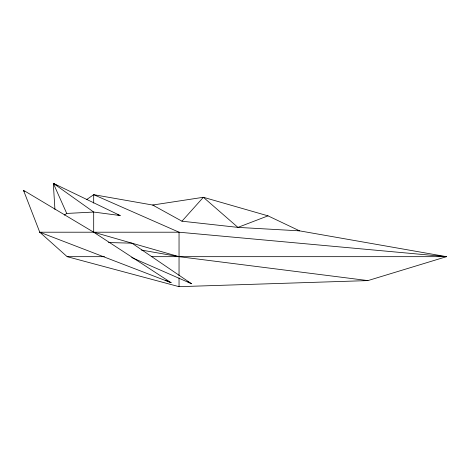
<?xml version="1.0" encoding="UTF-8"?>
<svg xmlns="http://www.w3.org/2000/svg" width="470" height="470" viewBox="0 0 470 470"><rect width="100%" height="100%" fill="white"/><g stroke="black" fill="none" stroke-linecap="round" stroke-linejoin="round"><path stroke-width="0.7" d="M181.955 221.2L203.363 197.283L268 215.853L299.578 230.858L237.932 227.386L181.955 221.2L152.656 205.037L203.363 197.283L237.932 227.386L268 215.853M64.355 215.096L66.728 213.445L93.694 212.046L120.197 215.548L53.31 183.329L54.937 209.45M86.556 199.644L93.694 194.674L154.095 205.29M151.252 256.673L446.5 256.673L179.041 232.209L39.756 232.209L171.104 282.705L93.694 232.209L23.5 190.303L39.756 232.209L67.163 256.673L179.041 286.671L367.922 280.596L446.5 256.673L297.416 230.476M67.163 256.673L104.458 256.673M108.47 242.538L131.935 243.172L191.549 283.751L131.7 257.536M141.499 250.081L179.041 256.673L367.922 280.596M39.756 232.209L41.918 232.591M179.041 256.673L93.694 232.209L93.694 212.046L53.31 183.329L66.728 213.445M117.406 214.684L120.197 215.548M165.746 280.326L171.104 282.705M187.7 281.653L191.549 283.751M53.31 183.329L57.093 185.574M23.5 190.303L24.211 191.584M179.041 275.696L179.041 232.209L93.694 194.674L93.694 203.093M179.041 277.893L179.041 286.671"/></g></svg>
